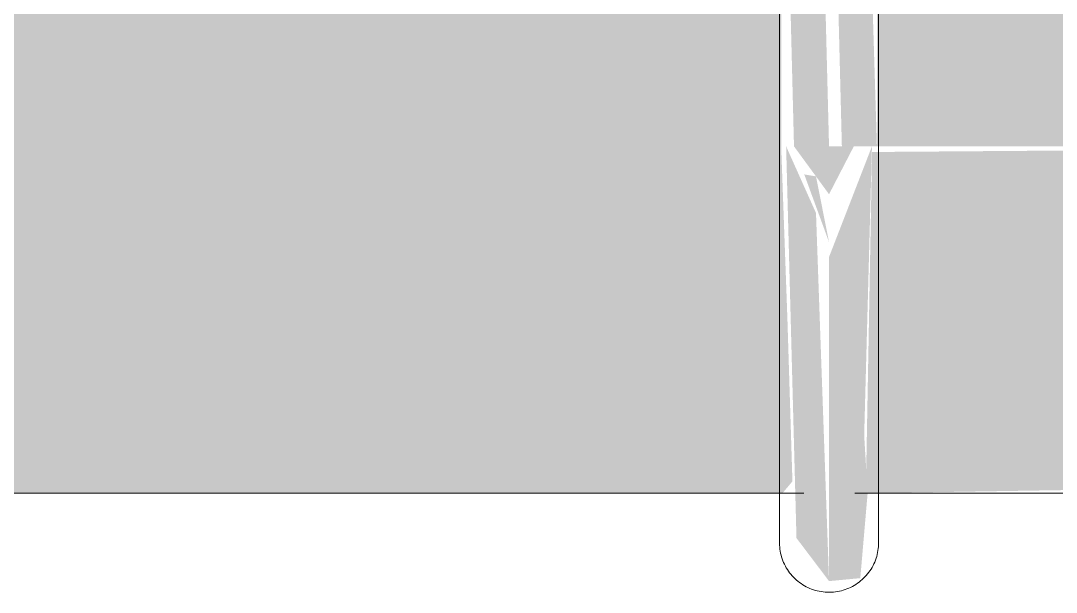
# Model space of a CAD drawing. Header units: inches. Extents: x 21380 to 98133, y -290 to 853.
# Drawn here: x 35939.92 to 35945.15, y 284.69 to 287.57 of the extents above; entities that cross this region are included whole.
import ezdxf

# ---------------------------------------------------------------- set-up
doc = ezdxf.new("R2010")
doc.units = ezdxf.units.IN
doc.header["$MEASUREMENT"] = 0
doc.layers.add('Q-SPCQ', color=91, linetype='Continuous', lineweight=9)

# ---------------------------------------------------------------- blocks, each defined once
blk = doc.blocks.new('Basketball_Backstop-Performance_Sports_Systems-3103-Ceiling_Hung - 27_-0_ to 27_-11 7_8_-652462-Building Section - East_West looking South')
at = {"layer": 'Q-SPCQ'}
h = blk.add_hatch(color=256, dxfattribs=at)
h.paths.add_polyline_path([(-25596.2346, 286.9375), (-25596.1688, 286.9375), (-25596.2346, 289.5), (-25596.4103, 289.5), (-25596.3456, 286.9375), (-25596.2938, 286.9375)], flags=0)
h.paths.add_polyline_path([(-25596.2335, 290.125), (-25596.1688, 290.125), (-25596.2346, 290.4375), (-25596.4103, 290.4375), (-25596.3409, 290.125), (-25596.2346, 290.125)], flags=0)
h = blk.add_hatch(color=256, dxfattribs=at)
h.paths.add_polyline_path([(-25595.992, 286.9375), (-25595.9273, 286.9375), (-25596.0059, 289.5), (-25596.1688, 289.5), (-25596.1041, 286.9375), (-25596.0438, 286.9375)], flags=0)
h.paths.add_polyline_path([(-25595.9501, 290.125), (-25595.9273, 290.125), (-25595.992, 290.4375), (-25596.1688, 290.4375), (-25596.1041, 290.125), (-25595.9523, 290.125)], flags=0)
h = blk.add_hatch(color=256, dxfattribs=at)
h.paths.add_polyline_path([(-25592.1688, 286.9375), (-25592.1688, 288.6875), (-25595.1063, 288.6193), (-25595.1063, 288.1875), (-25595.2938, 288.1875), (-25595.2938, 288.6875), (-25595.9273, 288.6169), (-25595.9273, 286.9375)], flags=0)
h.paths.add_polyline_path([(-25596.4103, 286.9375), (-25596.4103, 288.6875), (-25597.0438, 288.6137), (-25597.0438, 288.1875), (-25597.2313, 288.1875), (-25597.2313, 288.6875), (-25621.1063, 288.6279), (-25621.1063, 288.1875), (-25621.2938, 288.1875), (-25621.2938, 288.6875), (-25621.9273, 288.6279), (-25621.9273, 286.9375), (-25600.6212, 286.9375)], flags=0)
h.paths.add_polyline_path([(-25626.9408, 286.9375), (-25622.4103, 286.9942), (-25622.4103, 288.6875), (-25623.0438, 288.6279), (-25623.0438, 288.1875), (-25623.2313, 288.1875), (-25623.2313, 288.6875), (-25647.1063, 288.6279), (-25647.1063, 288.1875), (-25647.2938, 288.1975), (-25647.2938, 288.6875), (-25647.9273, 288.6279), (-25647.9273, 286.9375), (-25635.7139, 286.9375)], flags=0)
h.paths.add_polyline_path([(-25648.8737, 286.9375), (-25648.4103, 286.9659), (-25648.4103, 288.6875), (-25649.0438, 288.6279), (-25649.0438, 288.1875), (-25649.2313, 288.1886), (-25649.2313, 288.6875), (-25652.1688, 288.6279), (-25652.1688, 286.9375)], flags=0)
h = blk.add_hatch(color=256, dxfattribs=at)
h.paths.add_polyline_path([(-25596.3456, 286.9375), (-25596.1688, 286.6958), (-25596.0438, 286.9375), (-25596.2938, 286.9375)], flags=0)
h.paths.add_polyline_path([(-25622.0438, 286.9375), (-25622.1688, 286.9375), (-25622.1041, 286.7677)], flags=0)
h.paths.add_polyline_path([(-25647.9523, 286.9375), (-25647.992, 286.9375), (-25647.992, 286.8488)], flags=0)
h.paths.add_polyline_path([(-25622.3853, 285.6745), (-25622.4187, 286.9375), (-25647.9523, 286.9375), (-25647.934, 285.1875), (-25622.3911, 285.2471), (-25622.3857, 285.6437)], flags=0)
h.paths.add_polyline_path([(-25621.992, 285.6437), (-25622.1688, 286.0424), (-25622.3456, 285.6437), (-25622.0721, 285.6131), (-25622.0438, 285.6201)], flags=0)
h.paths.add_polyline_path([(-25596.4036, 285.1875), (-25596.3535, 285.2471), (-25596.3787, 286.0625), (-25596.4103, 286.9375), (-25622.0438, 286.9375), (-25621.9658, 285.8825), (-25621.9477, 285.3352), (-25621.9369, 285.1875), (-25600.6212, 285.1875)], flags=0)
h.paths.add_polyline_path([(-25595.9741, 285.1875), (-25592.1688, 285.2471), (-25592.1688, 286.9375), (-25595.9518, 286.9089), (-25595.9828, 285.2163)], flags=0)
h.paths.add_polyline_path([(-25648.3456, 286.9375), (-25648.1644, 286.7018), (-25648.0438, 286.9375), (-25648.2938, 286.9375)], flags=0)
h.paths.add_polyline_path([(-25652.1688, 285.1875), (-25648.353, 285.2582), (-25648.3802, 286.0892), (-25648.4103, 286.9375), (-25652.1688, 286.9375), (-25652.1688, 285.2471)], flags=0)
h.paths.add_polyline_path([(-25622.1688, 286.4459), (-25622.2938, 286.9375), (-25622.3853, 286.9375), (-25622.1858, 286.4846)], flags=0)
h = blk.add_hatch(color=256, dxfattribs=at)
h.paths.add_polyline_path([(-25596.1688, 286.4541), (-25596.2346, 286.7858), (-25596.2938, 286.7959), (-25596.2346, 286.6341)], flags=0)
h.paths.add_polyline_path([(-25596.1688, 284.7439), (-25596.2346, 286.6011), (-25596.3853, 286.9375), (-25596.3331, 284.9611)], flags=0)
blk.add_hatch(color=256, dxfattribs=at).paths.add_polyline_path([(-25596.1688, 284.7439), (-25596.0111, 284.7588), (-25595.9741, 285.1875), (-25595.9915, 285.4793), (-25595.9523, 286.9375), (-25596.1688, 286.3791), (-25596.1688, 284.9611)], flags=0)
for p, q in [((-25596.4188, 289.5), (-25596.4188, 286.9375)), ((-25595.9188, 286.9375), (-25595.9188, 289.5)), ((-25621.9914, 285.1875), (-25596.2964, 285.1875)), ((-25596.0383, 285.1875), (-25592.1688, 285.1875))]:
    blk.add_line(p, q, dxfattribs=at)
at = {"layer": 'Q-SPCQ', "flags": 128}
for points in [[(-25596.4188, 286.9375), (-25596.4188, 286.8575), (-25596.4188, 286.7777), (-25596.4188, 286.6981), (-25596.4188, 286.6189), (-25596.4188, 286.5402), (-25596.4188, 286.4621), (-25596.4188, 286.3848), (-25596.4188, 286.3084), (-25596.4188, 286.233), (-25596.4188, 286.1587), (-25596.4188, 286.0856), (-25596.4188, 286.0139), (-25596.4188, 285.9437), (-25596.4188, 285.8751), (-25596.4188, 285.8082), (-25596.4188, 285.7431), (-25596.4188, 285.6799), (-25596.4188, 285.6187), (-25596.4188, 285.5597), (-25596.4188, 285.5028), (-25596.4188, 285.4482), (-25596.4188, 285.396), (-25596.4188, 285.3463), (-25596.4188, 285.2991), (-25596.4188, 285.2546), (-25596.4188, 285.2127), (-25596.4188, 285.1736), (-25596.4188, 285.1373), (-25596.4188, 285.1039), (-25596.4188, 285.0734), (-25596.4188, 285.0459), (-25596.4188, 285.0215), (-25596.4188, 285.0001), (-25596.4188, 284.9818), (-25596.4188, 284.9666), (-25596.4188, 284.9546), (-25596.4188, 284.9457), (-25596.4188, 284.9401), (-25596.4188, 284.9376)], [(-25595.9188, 284.9375), (-25595.9188, 284.9391), (-25595.9188, 284.9439), (-25595.9188, 284.9519), (-25595.9188, 284.963), (-25595.9188, 284.9774), (-25595.9188, 284.9948), (-25595.9188, 285.0154), (-25595.9188, 285.039), (-25595.9188, 285.0657), (-25595.9188, 285.0954), (-25595.9188, 285.128), (-25595.9188, 285.1635), (-25595.9188, 285.2019), (-25595.9188, 285.243), (-25595.9188, 285.2868), (-25595.9188, 285.3333), (-25595.9188, 285.3824), (-25595.9188, 285.4339), (-25595.9188, 285.4878), (-25595.9188, 285.5441), (-25595.9188, 285.6026), (-25595.9188, 285.6632), (-25595.9188, 285.7259), (-25595.9188, 285.7905), (-25595.9188, 285.8569), (-25595.9188, 285.9251), (-25595.9188, 285.9948), (-25595.9188, 286.0661), (-25595.9188, 286.1388), (-25595.9188, 286.2128), (-25595.9188, 286.2879), (-25595.9188, 286.3641), (-25595.9188, 286.4411), (-25595.9188, 286.519), (-25595.9188, 286.5976), (-25595.9188, 286.6767), (-25595.9188, 286.7562), (-25595.9188, 286.836), (-25595.9188, 286.9159), (-25595.9188, 286.9375)], [(-25596.4188, 284.9375), (-25596.4188, 284.9391), (-25596.4188, 284.9439), (-25596.4188, 284.9519), (-25596.4188, 284.963), (-25596.4188, 284.9774), (-25596.4188, 284.9948), (-25596.4188, 285.0154), (-25596.4188, 285.039), (-25596.4188, 285.0657), (-25596.4188, 285.0954), (-25596.4188, 285.128), (-25596.4188, 285.1635), (-25596.4188, 285.2019)], [(-25595.9188, 285.2127), (-25595.9188, 285.1736), (-25595.9188, 285.1373), (-25595.9188, 285.1039), (-25595.9188, 285.0734), (-25595.9188, 285.0459), (-25595.9188, 285.0215), (-25595.9188, 285.0001), (-25595.9188, 284.9818), (-25595.9188, 284.9666), (-25595.9188, 284.9546), (-25595.9188, 284.9457), (-25595.9188, 284.9401), (-25595.9188, 284.9376)], [(-25596.1688, 284.6875), (-25596.1788, 284.6877), (-25596.1888, 284.6883), (-25596.1987, 284.6893), (-25596.2086, 284.6907), (-25596.2185, 284.6925), (-25596.2282, 284.6947), (-25596.2379, 284.6972), (-25596.2474, 284.7002), (-25596.2569, 284.7035), (-25596.2661, 284.7072), (-25596.2753, 284.7113), (-25596.2842, 284.7158), (-25596.293, 284.7205), (-25596.3016, 284.7257), (-25596.31, 284.7312), (-25596.3181, 284.737), (-25596.326, 284.7431), (-25596.3336, 284.7495), (-25596.341, 284.7563), (-25596.3481, 284.7633), (-25596.355, 284.7706), (-25596.3615, 284.7782), (-25596.3677, 284.786), (-25596.3736, 284.7941), (-25596.3792, 284.8024), (-25596.3844, 284.8109), (-25596.3893, 284.8197), (-25596.3938, 284.8286), (-25596.398, 284.8377), (-25596.4018, 284.8469), (-25596.4052, 284.8563), (-25596.4083, 284.8658), (-25596.411, 284.8755), (-25596.4133, 284.8852), (-25596.4152, 284.895), (-25596.4167, 284.9049), (-25596.4178, 284.9148), (-25596.4185, 284.9248), (-25596.4188, 284.9348), (-25596.4188, 284.9375)], [(-25595.9188, 284.9375), (-25595.919, 284.9275), (-25595.9196, 284.9175), (-25595.9206, 284.9076), (-25595.922, 284.8977), (-25595.9238, 284.8878), (-25595.926, 284.8781), (-25595.9285, 284.8684), (-25595.9315, 284.8589), (-25595.9348, 284.8494), (-25595.9385, 284.8401), (-25595.9426, 284.831), (-25595.947, 284.8221), (-25595.9518, 284.8133), (-25595.957, 284.8047), (-25595.9625, 284.7963), (-25595.9683, 284.7882), (-25595.9744, 284.7803), (-25595.9808, 284.7727), (-25595.9876, 284.7653), (-25595.9946, 284.7582), (-25596.0019, 284.7513), (-25596.0095, 284.7448), (-25596.0173, 284.7386), (-25596.0254, 284.7327), (-25596.0337, 284.7271), (-25596.0422, 284.7219), (-25596.051, 284.717), (-25596.0599, 284.7125), (-25596.069, 284.7083), (-25596.0782, 284.7045), (-25596.0876, 284.7011), (-25596.0971, 284.698), (-25596.1067, 284.6953), (-25596.1165, 284.693), (-25596.1263, 284.6911), (-25596.1362, 284.6896), (-25596.1461, 284.6885), (-25596.1561, 284.6878), (-25596.1661, 284.6875), (-25596.1688, 284.6875)]]:
    blk.add_lwpolyline(points, dxfattribs=at)

msp = doc.modelspace()

# ---------------------------------------------------------------- block references
at = {"layer": 'Q-SPCQ'}
msp.add_blockref('Basketball_Backstop-Performance_Sports_Systems-3103-Ceiling_Hung - 27_-0_ to 27_-11 7_8_-652462-Building Section - East_West looking South', (61540.1688, 0), dxfattribs=at)

doc.saveas('drawing.dxf')
